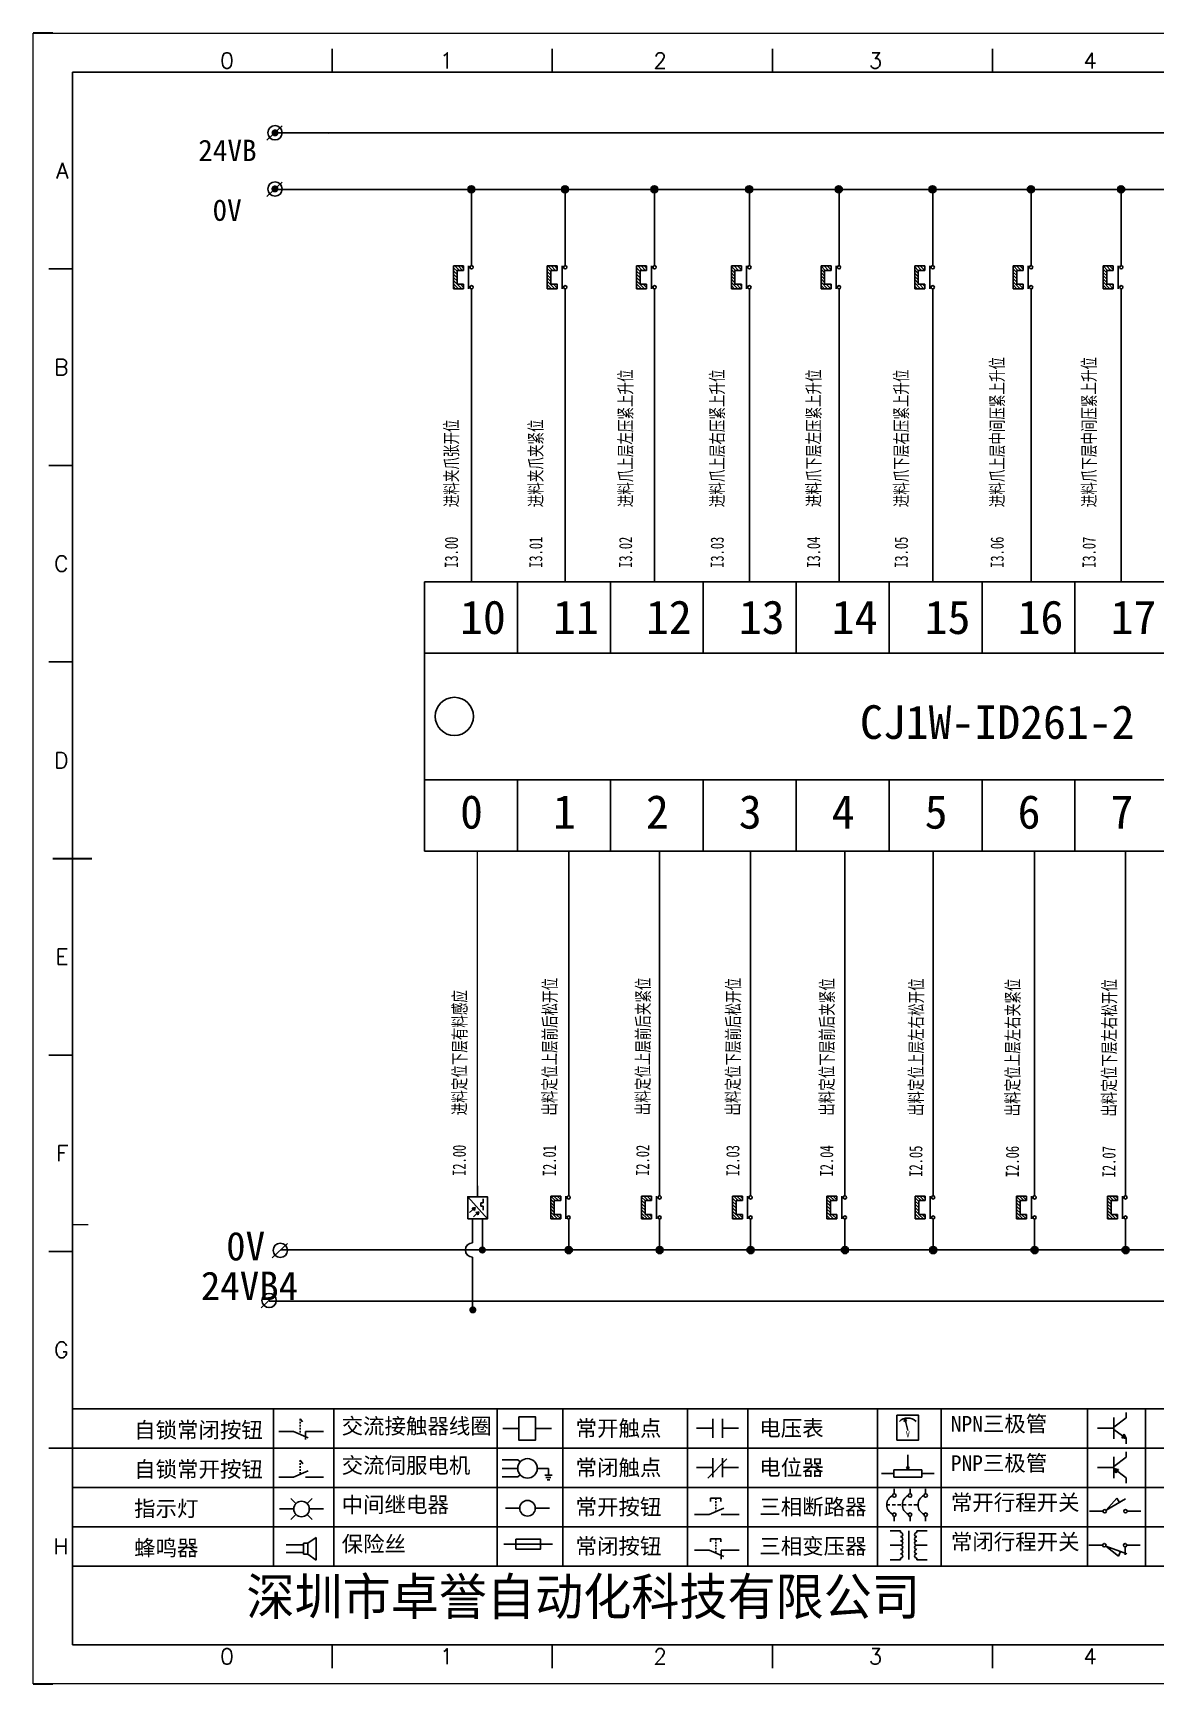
# Model space of a CAD drawing. Extents: x 38255 to 47052, y -6758 to -3353.
# Drawn here: x 39512.9 to 39670, y -5388.1 to -5157.1 of the extents above; entities that cross this region are included whole.
import ezdxf
from ezdxf.enums import TextEntityAlignment as Align

# ---------------------------------------------------------------- set-up
doc = ezdxf.new("R2010")
doc.units = 0
doc.header["$MEASUREMENT"] = 0
doc.layers.add('AE_BOR', color=1, linetype='Continuous')
doc.layers.add('frame', color=7, linetype='Continuous', lineweight=15)
doc.styles.add('WD', font='romans.shx', dxfattribs={"bigfont": 'gbcbig.shx'})
doc.styles.add('宋', font='', dxfattribs={"width": 0.7})
doc.styles.add('汉字', font='')
doc.styles.get('宋').set_extended_font_data('SimSun')
doc.styles.get('汉字').set_extended_font_data('新宋体')

# ---------------------------------------------------------------- blocks, each defined once
blk = doc.blocks.new('*U34')
at = {"linetype": 'ByBlock'}
for p, q in [((-1909.23, -780.45), (-1909.23, -780.67)), ((-1909.23, -780.45), (-1908.92, -780.84)), ((-1909.23, -780.84), (-1909.23, -781.05)), ((-1911.92, -782.07), (-1910.06, -782.07)), ((-1910.06, -782.07), (-1908.18, -782.88)), ((-1909.23, -781.23), (-1909.23, -781.44)), ((-1909.23, -781.61), (-1909.23, -781.83)), ((-1909.23, -782), (-1909.23, -782.21)), ((-1909.23, -782.38), (-1909.23, -782.43)), ((-1908.52, -783.07), (-1908.52, -782.07)), ((-1906.25, -782.07), (-1908.52, -782.07))]:
    blk.add_line(p, q, dxfattribs=at)
blk = doc.blocks.new('*U36')
at = {"linetype": 'ByBlock'}
for p, q in [((-1908.88, -791.17), (-1909.23, -790.71)), ((-1909.23, -790.71), (-1909.23, -790.92)), ((-1909.23, -791.09), (-1909.23, -791.31)), ((-1909.23, -791.48), (-1909.23, -791.69)), ((-1911.92, -792.89), (-1910.06, -792.89)), ((-1910.06, -792.89), (-1908.18, -792.08)), ((-1909.23, -791.86), (-1909.23, -792.08)), ((-1909.23, -792.25), (-1909.23, -792.47)), ((-1906.25, -792.89), (-1908.52, -792.89))]:
    blk.add_line(p, q, dxfattribs=at)
blk = doc.blocks.new('蜂鸣器')
at = {"linetype": 'ByBlock'}
for p, q in [((-1907.17, -795.53), (-1908.25, -796.26)), ((-1907.17, -795.53), (-1907.17, -798.41)), ((-1908.8, -796.48), (-1911.01, -796.48)), ((-1908.8, -797.46), (-1911.01, -797.46)), ((-1908.25, -796.26), (-1908.8, -796.26)), ((-1908.8, -797.68), (-1908.8, -796.26)), ((-1908.25, -797.68), (-1908.8, -797.68)), ((-1908.25, -797.68), (-1908.25, -796.26)), ((-1907.17, -798.41), (-1908.25, -797.68))]:
    blk.add_line(p, q, dxfattribs=at)
blk = doc.blocks.new('指示灯')
at = {"linetype": 'ByBlock'}
for p, q in [((-1854.25, -776.92), (-1856.06, -776.92)), ((-1854.62, -775.59), (-1853.97, -776.23)), ((-1851.9, -775.59), (-1852.54, -776.23)), ((-1852.26, -776.92), (-1850.45, -776.92)), ((-1854.62, -778.25), (-1853.97, -777.61)), ((-1851.9, -778.25), (-1852.54, -777.61))]:
    blk.add_line(p, q, dxfattribs=at)
blk.add_circle((-1853.26, -776.92), 0.992, dxfattribs=at)
blk = doc.blocks.new('交流接触器线圈')
at = {"linetype": 'ByBlock'}
for p, q in [((-1880.82, -781.77), (-1882.87, -781.77)), ((-1878.72, -781.77), (-1876.67, -781.77))]:
    blk.add_line(p, q, dxfattribs=at)
blk.add_lwpolyline([(-1880.82, -780.28), (-1878.72, -780.28), (-1878.72, -783.26), (-1880.82, -783.26)], close=True, dxfattribs=at)
blk = doc.blocks.new('交流伺服电机')
at = {"linetype": 'ByBlock'}
for p, q in [((-1880.97, -785.75), (-1882.94, -785.75)), ((-1880.97, -786.85), (-1882.94, -786.85)), ((-1880.97, -785.75), (-1880.65, -786.03)), ((-1878.49, -786.85), (-1877.07, -786.85)), ((-1877.07, -786.85), (-1877.07, -787.72)), ((-1880.97, -787.94), (-1882.94, -787.94)), ((-1880.97, -787.94), (-1880.65, -787.67)), ((-1877.54, -787.72), (-1876.59, -787.72)), ((-1877.38, -788.01), (-1876.75, -788.01)), ((-1877.23, -788.29), (-1876.9, -788.29))]:
    blk.add_line(p, q, dxfattribs=at)
blk.add_circle((-1879.73, -786.85), 1.24, dxfattribs=at)
blk = doc.blocks.new('中间继电器')
at = {"linetype": 'ByBlock'}
for p, q in [((-1880.72, -791.92), (-1882.54, -791.92)), ((-1878.74, -791.92), (-1876.92, -791.92))]:
    blk.add_line(p, q, dxfattribs=at)
blk.add_circle((-1879.73, -791.92), 0.992, dxfattribs=at)
blk = doc.blocks.new('保险丝')
at = {"linetype": 'ByBlock'}
blk.add_line((-1882.72, -796.49), (-1876.55, -796.49), dxfattribs=at)
blk.add_lwpolyline([(-1881.2, -795.86), (-1878.06, -795.86), (-1878.06, -797.12), (-1881.2, -797.12)], close=True, dxfattribs=at)
blk = doc.blocks.new('常开按钮')
at = {"linetype": 'ByBlock'}
for p, q in [((-1910.06, -787.73), (-1908.18, -786.93)), ((-1909.9, -785.68), (-1908.56, -785.68)), ((-1909.9, -785.68), (-1909.9, -786.07)), ((-1909.23, -785.68), (-1909.23, -785.89)), ((-1909.23, -786.06), (-1909.23, -786.28)), ((-1909.23, -786.45), (-1909.23, -786.67)), ((-1909.23, -786.84), (-1909.23, -787.05)), ((-1909.23, -787.22), (-1909.23, -787.38)), ((-1908.56, -785.68), (-1908.56, -786.07)), ((-1911.92, -787.73), (-1910.06, -787.73)), ((-1906.25, -787.73), (-1908.52, -787.73))]:
    blk.add_line(p, q, dxfattribs=at)
blk = doc.blocks.new('常开触点')
at = {"linetype": 'ByBlock'}
for p, q in [((-1853.82, -782.99), (-1853.82, -780.56)), ((-1852.6, -782.99), (-1852.6, -780.56)), ((-1853.82, -781.77), (-1855.88, -781.77)), ((-1852.6, -781.77), (-1850.55, -781.77))]:
    blk.add_line(p, q, dxfattribs=at)
blk = doc.blocks.new('常闭触点')
at = {"linetype": 'ByBlock'}
for p, q in [((-1853.82, -786.77), (-1855.88, -786.77)), ((-1852.01, -785.66), (-1854.43, -788.1)), ((-1853.82, -787.99), (-1853.82, -785.56)), ((-1852.6, -787.99), (-1852.6, -785.56)), ((-1852.6, -786.77), (-1850.55, -786.77))]:
    blk.add_line(p, q, dxfattribs=at)
blk = doc.blocks.new('常闭按钮')
at = {"linetype": 'ByBlock'}
for p, q in [((-1854.11, -790.83), (-1852.77, -790.83)), ((-1854.11, -790.83), (-1854.11, -791.22)), ((-1853.44, -790.83), (-1853.44, -791.04)), ((-1853.44, -791.21), (-1853.44, -791.43)), ((-1853.44, -791.6), (-1853.44, -791.82)), ((-1852.77, -790.83), (-1852.77, -791.22)), ((-1856.13, -792.28), (-1854.28, -792.28)), ((-1854.28, -792.28), (-1852.4, -793.09)), ((-1853.44, -791.99), (-1853.44, -792.2)), ((-1853.44, -792.37), (-1853.44, -792.53)), ((-1850.47, -792.28), (-1852.73, -792.28)), ((-1852.73, -792.28), (-1852.73, -793.43))]:
    blk.add_line(p, q, dxfattribs=at)
blk = doc.blocks.new('电压表')
at = {"linetype": 'ByBlock'}
for p, q in [((-1814.84, -780.75), (-1814.91, -781.13)), ((-1814.6, -781.05), (-1814.91, -781.13)), ((-1814.84, -780.75), (-1814.46, -782.26)), ((-1814.84, -780.75), (-1814.6, -781.05))]:
    blk.add_line(p, q, dxfattribs=at)
blk.add_lwpolyline([(-1815.84, -780.34), (-1813.07, -780.34), (-1813.07, -783.49), (-1815.84, -783.49)], close=True, dxfattribs=at)
blk.add_arc((-1814.46, -782.26), 1.56, 46.8313, 133.1687, dxfattribs=at)
at = {"linetype": 'ByBlock', "insert": (-1814.7, -782.39), "char_height": 0.75, "width": 0.6768, "attachment_point": 1}
blk.add_mtext('V', dxfattribs=at)
blk = doc.blocks.new('电位器')
at = {"linetype": 'ByBlock'}
for p, q in [((-1814.45, -787.3), (-1814.45, -785.39)), ((-1814.45, -787.3), (-1814.62, -786.96)), ((-1814.62, -786.96), (-1814.27, -786.96)), ((-1814.45, -787.3), (-1814.27, -786.96)), ((-1816.21, -787.75), (-1817.79, -787.75)), ((-1812.68, -787.75), (-1811.1, -787.75))]:
    blk.add_line(p, q, dxfattribs=at)
blk.add_lwpolyline([(-1816.21, -787.3), (-1812.68, -787.3), (-1812.68, -788.2), (-1816.21, -788.2)], close=True, dxfattribs=at)
blk = doc.blocks.new('三相断路器')
at = {"linetype": 'ByBlock'}
for p, q in [((-1816.17, -790.33), (-1816.17, -789.7)), ((-1814.17, -790.33), (-1814.17, -789.7)), ((-1812.18, -790.33), (-1812.18, -789.7)), ((-1817.14, -791.74), (-1816.72, -791.74)), ((-1816.45, -791.74), (-1816.03, -791.74)), ((-1816.17, -793.19), (-1816.17, -793.83)), ((-1815.76, -791.74), (-1815.34, -791.74)), ((-1815.07, -791.74), (-1814.65, -791.74)), ((-1814.38, -791.74), (-1813.96, -791.74)), ((-1814.17, -793.19), (-1814.17, -793.83)), ((-1813.69, -791.74), (-1813.27, -791.74)), ((-1812.18, -793.19), (-1812.18, -793.83))]:
    blk.add_line(p, q, dxfattribs=at)
for centre in [(-1816.17, -790.55), (-1814.17, -790.55), (-1812.18, -790.55), (-1816.17, -792.98), (-1814.17, -792.98), (-1812.18, -792.98)]:
    blk.add_circle(centre, 0.219, dxfattribs=at)
for centre in [(-1815.81, -791.74), (-1813.82, -791.74), (-1811.83, -791.74)]:
    blk.add_arc(centre, 1.32, 115.5791, 244.4209, dxfattribs=at)
blk = doc.blocks.new('三相变压器')
at = {"linetype": 'ByBlock'}
for p, q in [((-1816.69, -795.03), (-1815.37, -795.03)), ((-1815.37, -795.03), (-1815.37, -795.24)), ((-1814.34, -798.7), (-1814.34, -795.04)), ((-1812, -795.03), (-1813.32, -795.03)), ((-1813.32, -795.03), (-1813.32, -795.24)), ((-1816.69, -796.87), (-1815.37, -796.87)), ((-1812, -796.87), (-1813.32, -796.87)), ((-1816.69, -798.71), (-1815.37, -798.71)), ((-1815.37, -798.71), (-1815.37, -798.5)), ((-1813.32, -798.71), (-1813.32, -798.5)), ((-1812, -798.71), (-1813.32, -798.71))]:
    blk.add_line(p, q, dxfattribs=at)
for centre, start, end in [((-1815.37, -795.51), 270, 90), ((-1815.37, -796.06), 270, 90), ((-1813.32, -795.51), 90, 270), ((-1813.32, -796.06), 90, 270), ((-1815.37, -796.6), 270, 90), ((-1815.37, -797.14), 270, 90), ((-1815.37, -797.68), 270, 90), ((-1815.37, -798.23), 270, 90), ((-1813.32, -796.6), 90, 270), ((-1813.32, -797.14), 90, 270), ((-1813.32, -797.68), 90, 270), ((-1813.32, -798.23), 90, 270)]:
    blk.add_arc(centre, 0.271, start, end, dxfattribs=at)
blk = doc.blocks.new('NPN三极管')
at = {"linetype": 'ByBlock'}
for p, q in [((-1785.73, -780.61), (-1785.73, -783.32)), ((-1785.73, -781.82), (-1784.15, -780.66)), ((-1784.15, -780.66), (-1784.15, -779.98)), ((-1785.73, -781.97), (-1787.81, -781.97)), ((-1785.73, -782.11), (-1784.15, -783.27)), ((-1784.41, -782.73), (-1784.74, -783.18)), ((-1784.15, -783.27), (-1784.74, -783.18)), ((-1784.15, -783.27), (-1784.41, -782.73)), ((-1784.15, -783.27), (-1784.15, -783.96))]:
    blk.add_line(p, q, dxfattribs=at)
blk = doc.blocks.new('PNP三极管')
at = {"linetype": 'ByBlock'}
for p, q in [((-1784.9, -785.38), (-1784.9, -788.09)), ((-1783.32, -785.43), (-1783.32, -784.75)), ((-1784.9, -786.74), (-1786.98, -786.74)), ((-1784.9, -786.59), (-1783.32, -785.43)), ((-1784.9, -786.88), (-1783.32, -788.04)), ((-1784.9, -786.88), (-1784.31, -786.97)), ((-1784.9, -786.88), (-1784.64, -787.42)), ((-1784.31, -786.97), (-1784.64, -787.42)), ((-1783.32, -788.04), (-1783.32, -788.73))]:
    blk.add_line(p, q, dxfattribs=at)
blk = doc.blocks.new('常开行程开关')
at = {"linetype": 'ByBlock'}
for p, q in [((-1785.89, -792.17), (-1784.52, -790.62)), ((-1785.89, -792.17), (-1783.43, -790.72)), ((-1784.52, -790.62), (-1784.19, -791.17)), ((-1786.29, -792.3), (-1788.01, -792.3)), ((-1781.48, -792.3), (-1783.21, -792.3))]:
    blk.add_line(p, q, dxfattribs=at)
for centre in [(-1786.07, -792.3), (-1783.42, -792.3)]:
    blk.add_circle(centre, 0.219, dxfattribs=at)
blk = doc.blocks.new('常闭行程开关')
at = {"linetype": 'ByBlock'}
for p, q in [((-1786.34, -796.62), (-1788.07, -796.62)), ((-1785.93, -796.72), (-1783.25, -797.7)), ((-1785.93, -796.72), (-1784.3, -798)), ((-1784.3, -798), (-1784.08, -797.4)), ((-1783.48, -796.84), (-1783.48, -797.85)), ((-1781.54, -796.62), (-1783.26, -796.62))]:
    blk.add_line(p, q, dxfattribs=at)
for centre in [(-1786.12, -796.62), (-1783.48, -796.62)]:
    blk.add_circle(centre, 0.219, dxfattribs=at)
blk = doc.blocks.new('电控横A4')
for p, q in [((292, -5), (5, -5)), ((5, -5), (5, -205)), ((10.03, -205), (289.53, -205)), ((130.8, -205), (190.75, -205))]:
    blk.add_line(p, q)
at = {"lineweight": 9, "ltscale": 0.1}
for p, q in [((5, -151.57), (7, -151.57)), ((101.34, -205), (130.8, -205)), ((129.44, -205), (129.44, -205)), ((129.44, -205), (129.44, -205)), ((129.44, -205), (129.44, -205)), ((129.44, -205), (129.44, -205))]:
    blk.add_line(p, q, dxfattribs=at)
at = {"linetype": 'ByBlock'}
for p, q in [((292, -175), (5, -175)), ((292, -180), (5, -180)), ((292, -185), (5, -185)), ((292, -190), (5, -190)), ((292, -195), (5, -195))]:
    blk.add_line(p, q, dxfattribs=at)
at = {"color": 0, "lineweight": -2}
for p, q in [((30.58, -175), (30.58, -195)), ((38.26, -175), (38.26, -195)), ((59.05, -175), (59.05, -195)), ((67.4, -175), (67.4, -195)), ((83.26, -175), (83.26, -195)), ((90.91, -175), (90.91, -195)), ((107.4, -175), (107.4, -195)), ((115.5, -175), (115.5, -195)), ((134.12, -175), (134.12, -195)), ((141.48, -175), (141.48, -195))]:
    blk.add_line(p, q, dxfattribs=at)
at = {"color": 0, "ltscale": 2}
blk.add_line((101.34, -205), (5, -205), dxfattribs=at)
at = {"layer": 'AE_BOR', "lineweight": 30}
for p, q in [((2.53, 0), (0, 0)), ((0, -210), (2.53, -210))]:
    blk.add_line(p, q, dxfattribs=at)
at = {"layer": 'AE_BOR', "color": 1, "lineweight": 15}
for p, q in [((0, 0), (297, 0)), ((0, -210), (0, 0)), ((297, -210), (0, -210))]:
    blk.add_line(p, q, dxfattribs=at)
at = {"layer": 'AE_BOR'}
for p, q in [((38.03, -5), (38.03, -2)), ((66.03, -5), (66.03, -2)), ((94.03, -5), (94.03, -2)), ((122.03, -5), (122.03, -2)), ((5, -30), (2, -30)), ((5, -55), (2, -55)), ((5, -80), (2, -80)), ((5, -130), (2, -130)), ((5, -155), (2, -155)), ((5, -180), (2, -180)), ((38.03, -205), (38.03, -208)), ((66.03, -205), (66.03, -208)), ((94.03, -205), (94.03, -208)), ((122.03, -205), (122.03, -208))]:
    blk.add_line(p, q, dxfattribs=at)
at = {"layer": 'AE_BOR', "color": 2, "lineweight": 30}
blk.add_line((2.5, -105), (7.5, -105), dxfattribs=at)
at = {"linetype": 'ByBlock'}
for name, p in [('*U34', (1943.19, 604.18)), ('交流接触器线圈', (1942.62, 604.27)), ('常开触点', (1940.27, 604.3)), ('电压表', (1925.71, 604.52)), ('NPN三极管', (1923.2, 604.5)), ('PNP三极管', (1922.37, 604.27)), ('*U36', (1943.19, 609.18)), ('交流伺服电机', (1942.62, 604.27)), ('常闭触点', (1940.27, 604.3)), ('电位器', (1925.71, 604.52)), ('指示灯', (1887.41, 589.18)), ('中间继电器', (1942.62, 604.27)), ('常开按钮', (1996.06, 599.3)), ('三相断路器', (1925.71, 604.52)), ('常开行程开关', (1922.37, 604.27)), ('三相变压器', (1925.71, 604.52)), ('蜂鸣器', (1943.19, 604.18)), ('保险丝', (1942.62, 604.27)), ('常闭按钮', (1940.27, 599.3)), ('常闭行程开关', (1922.37, 604.27))]:
    blk.add_blockref(name, p, dxfattribs=at)
at = {"char_height": 2, "attachment_point": 1, "style": '汉字'}
for s, insert in [('{\\fKaiTi_GB2312|b0|i0|c134|p49;自锁常闭按钮}', (12.86, -176.69)), ('{\\fKaiTi_GB2312|b0|i0|c134|p49;交流接触器线圈}', (39.25, -176.19)), ('{\\fKaiTi_GB2312|b0|i0|c134|p49;常开触点}', (69.01, -176.48)), ('{\\fKaiTi_GB2312|b0|i0|c134|p49;电压表}', (92.37, -176.47)), ('{\\fKaiTi_GB2312|b0|i0|c134|p49;NPN三极管}', (116.73, -175.91)), ('{\\fKaiTi_GB2312|b0|i0|c134|p49;自锁常开按钮}', (12.86, -181.69)), ('{\\fKaiTi_GB2312|b0|i0|c134|p49;交流伺服电机}', (39.25, -181.19)), ('{\\fKaiTi_GB2312|b0|i0|c134|p49;常闭触点}', (69.01, -181.48)), ('{\\fKaiTi_GB2312|b0|i0|c134|p49;电位器}', (92.37, -181.47)), ('{\\fKaiTi_GB2312|b0|i0|c134|p49;PNP三极管}', (116.73, -180.91)), ('{\\fKaiTi_GB2312|b0|i0|c134|p49;指示灯}', (12.86, -186.69)), ('{\\fKaiTi_GB2312|b0|i0|c134|p49;中间继电器}', (39.25, -186.19)), ('{\\fKaiTi_GB2312|b0|i0|c134|p49;常开按钮}', (69.01, -186.48)), ('{\\fKaiTi_GB2312|b0|i0|c134|p49;三相断路器}', (92.37, -186.47)), ('{\\fKaiTi_GB2312|b0|i0|c134|p49;常开行程开关}', (116.73, -185.91)), ('{\\fKaiTi_GB2312|b0|i0|c134|p49;保险丝}', (39.25, -191.19)), ('{\\fKaiTi_GB2312|b0|i0|c134|p49;常闭行程开关}', (116.73, -190.91)), ('{\\fKaiTi_GB2312|b0|i0|c134|p49;蜂鸣器}', (12.86, -191.69)), ('{\\fKaiTi_GB2312|b0|i0|c134|p49;常闭按钮}', (69.01, -191.48)), ('{\\fKaiTi_GB2312|b0|i0|c134|p49;三相变压器}', (92.37, -191.47))]:
    blk.add_mtext(s, dxfattribs=dict(at, insert=insert))
at = {"color": 0, "lineweight": -2, "insert": (27.14, -196.53), "char_height": 4.7064, "width": 96.1138, "attachment_point": 1}
blk.add_mtext('深圳市卓誉自动化科技有限公司', dxfattribs=at)
at = {"layer": 'AE_BOR', "style": 'WD'}
for s, p in [('0', (24.67, -4.5)), ('1', (52.6, -4.5)), ('2', (79.75, -4.5)), ('3', (107.15, -4.5)), ('4', (134.45, -4.5)), ('0', (24.67, -207.5)), ('1', (52.6, -207.5)), ('2', (79.75, -207.5)), ('3', (107.15, -207.5)), ('4', (134.45, -207.5))]:
    blk.add_text(s, height=2, dxfattribs=at).set_placement(p, align=Align.CENTER)
for s, p in [('A', (4.5, -17.5)), ('B', (4.5, -42.5)), ('C', (4.5, -67.5)), ('D', (4.5, -92.5)), ('E', (4.5, -117.5)), ('F', (4.5, -142.5)), ('G', (4.5, -167.5)), ('H', (4.5, -192.5))]:
    blk.add_text(s, height=2, dxfattribs=at).set_placement(p, align=Align.MIDDLE_RIGHT)
blk = doc.blocks.new('磁性开关')
at = {"linetype": 'ByBlock'}
h = blk.add_hatch(dxfattribs=at)
h.set_pattern_fill('ANSI31', color=256, scale=0.1, style=0)
h.set_pattern_definition([(45, (0, 0), (-0.224506403, 0.224506403), [])])
h.paths.add_polyline_path([(-1910.88, -776.69), (-1910.88, -775.29), (-1907.69, -775.29), (-1907.69, -776.69), (-1908.31, -776.69), (-1908.31, -775.79), (-1910.25, -775.79), (-1910.25, -776.69)])
for p, q in [((-1910.88, -776.69), (-1910.88, -775.29)), ((-1910.88, -775.29), (-1907.69, -775.29)), ((-1910.25, -776.69), (-1910.25, -775.79)), ((-1910.25, -775.79), (-1908.31, -775.79)), ((-1908.31, -776.69), (-1908.31, -775.79)), ((-1907.69, -775.29), (-1907.69, -776.69)), ((-1910.91, -777.81), (-1912.09, -777.81)), ((-1910.88, -776.69), (-1910.25, -776.69)), ((-1910.88, -777.39), (-1907.69, -777.39)), ((-1908.31, -776.69), (-1907.69, -776.69)), ((-1907.66, -777.81), (-1906.48, -777.81))]:
    blk.add_line(p, q, dxfattribs=at)
for centre in [(-1910.68, -777.81), (-1907.88, -777.81)]:
    blk.add_circle(centre, 0.225, dxfattribs=at)
blk = doc.blocks.new('光电开关')
at = {"linetype": 'ByBlock'}
h = blk.add_hatch(dxfattribs=at)
h.set_pattern_fill('ANSI31', color=256, scale=0.01, style=0)
h.set_pattern_definition([(45, (0.172267, 0), (-0.0224506403, 0.0224506403), [])])
h.paths.add_polyline_path([(-1882.44, -776.34), (-1882.5, -775.91), (-1882.68, -776.07)])
h.paths.add_polyline_path([(-1882.86, -776.23), (-1882.44, -776.34), (-1882.68, -776.07)])
h.paths.add_polyline_path([(-1883.05, -776.88), (-1883.11, -776.45), (-1883.29, -776.61)])
h.paths.add_polyline_path([(-1883.47, -776.77), (-1883.05, -776.88), (-1883.29, -776.61)])
for p, q in [((-1884.01, -775.96), (-1885.56, -775.96)), ((-1880.91, -775.3), (-1884.01, -778.05)), ((-1883.75, -776.09), (-1883.05, -776.88)), ((-1883.14, -775.55), (-1882.44, -776.34)), ((-1882.5, -775.91), (-1882.86, -776.23)), ((-1882.44, -776.34), (-1882.5, -775.91)), ((-1884.01, -777.39), (-1885.56, -777.39)), ((-1883.11, -776.45), (-1883.47, -776.77)), ((-1883.05, -776.88), (-1883.47, -776.77)), ((-1883.05, -776.88), (-1883.11, -776.45)), ((-1882.44, -776.34), (-1882.86, -776.23)), ((-1882.78, -777.47), (-1882.23, -777.47)), ((-1882.23, -777.47), (-1882.23, -777.14)), ((-1882.23, -777.14), (-1881.78, -777.14)), ((-1881.78, -777.47), (-1881.78, -777.14)), ((-1881.23, -777.47), (-1881.78, -777.47)), ((-1879.37, -776.67), (-1880.91, -776.67))]:
    blk.add_line(p, q, dxfattribs=at)
blk.add_lwpolyline([(-1884.01, -775.3), (-1880.91, -775.3), (-1880.91, -778.05), (-1884.01, -778.05)], close=True, dxfattribs=at)

msp = doc.modelspace()

# ---------------------------------------------------------------- hatches: boundary and pattern name
at = {"lineweight": -2}
h = msp.add_hatch(color=0, dxfattribs=at)
edge = h.paths.add_edge_path()
edge.add_arc((39546.756, -5171.047), 0.5, 180, 540)
h = msp.add_hatch(color=0, dxfattribs=at)
edge = h.paths.add_edge_path()
edge.add_arc((39546.736, -5178.891), 0.5, 180, 540)
h = msp.add_hatch(color=0, dxfattribs=at)
edge = h.paths.add_edge_path()
edge.add_arc((39546.736, -5178.891), 0.5, 180, 540)
h = msp.add_hatch(color=0, dxfattribs=at)
edge = h.paths.add_edge_path()
edge.add_arc((39574.23, -5178.955), 0.5, 0, 360)
h = msp.add_hatch(color=0, dxfattribs=at)
edge = h.paths.add_edge_path()
edge.add_arc((39587.342, -5178.955), 0.5, 0, 360)
h = msp.add_hatch(color=0, dxfattribs=at)
edge = h.paths.add_edge_path()
edge.add_arc((39599.841, -5178.955), 0.5, 0, 360)
h = msp.add_hatch(color=0, dxfattribs=at)
edge = h.paths.add_edge_path()
edge.add_arc((39613.106, -5178.955), 0.5, 0, 360)
h = msp.add_hatch(color=0, dxfattribs=at)
edge = h.paths.add_edge_path()
edge.add_arc((39625.643, -5178.955), 0.5, 0, 360)
h = msp.add_hatch(color=0, dxfattribs=at)
edge = h.paths.add_edge_path()
edge.add_arc((39638.755, -5178.955), 0.5, 0, 360)
h = msp.add_hatch(color=0, dxfattribs=at)
edge = h.paths.add_edge_path()
edge.add_arc((39652.518, -5178.955), 0.5, 0, 360)
h = msp.add_hatch(color=0, dxfattribs=at)
edge = h.paths.add_edge_path()
edge.add_arc((39665.132, -5178.955), 0.5, 0, 360)
h = msp.add_hatch(color=0, dxfattribs=at)
edge = h.paths.add_edge_path()
edge.add_arc((39575.758, -5327.352), 0.5, 360, 720)
h = msp.add_hatch(color=0, dxfattribs=at)
edge = h.paths.add_edge_path()
edge.add_arc((39587.842, -5327.364), 0.5, 0, 360)
h = msp.add_hatch(color=0, dxfattribs=at)
edge = h.paths.add_edge_path()
edge.add_arc((39600.565, -5327.364), 0.5, 0, 360)
h = msp.add_hatch(color=0, dxfattribs=at)
edge = h.paths.add_edge_path()
edge.add_arc((39613.287, -5327.364), 0.5, 0, 360)
h = msp.add_hatch(color=0, dxfattribs=at)
edge = h.paths.add_edge_path()
edge.add_arc((39626.487, -5327.364), 0.5, 0, 360)
h = msp.add_hatch(color=0, dxfattribs=at)
edge = h.paths.add_edge_path()
edge.add_arc((39638.83, -5327.364), 0.5, 0, 360)
h = msp.add_hatch(color=0, dxfattribs=at)
edge = h.paths.add_edge_path()
edge.add_arc((39653.021, -5327.364), 0.5, 0, 360)
h = msp.add_hatch(color=0, dxfattribs=at)
edge = h.paths.add_edge_path()
edge.add_arc((39665.743, -5327.364), 0.5, 0, 360)
h = msp.add_hatch(color=0, dxfattribs=at)
edge = h.paths.add_edge_path()
edge.add_arc((39574.427, -5335.74), 0.5, 360, 720)

# ---------------------------------------------------------------- linework, layer by layer
at = {"color": 0, "lineweight": -2}
for p, q in [((39545.626, -5172.085), (39547.753, -5170.068)), ((39545.626, -5179.957), (39547.753, -5177.94)), ((39546.695, -5178.965), (39747.183, -5178.965)), ((39580.671, -5233.847), (39580.671, -5243.847)), ((39593.671, -5233.847), (39593.671, -5243.847)), ((39606.671, -5233.847), (39606.671, -5243.847)), ((39619.671, -5233.847), (39619.671, -5243.847)), ((39632.671, -5233.847), (39632.671, -5243.847)), ((39645.671, -5233.847), (39645.671, -5243.847)), ((39658.671, -5233.847), (39658.671, -5243.847)), ((39567.671, -5243.847), (39788.671, -5243.847)), ((39567.671, -5261.551), (39788.671, -5261.551)), ((39580.671, -5261.551), (39580.671, -5271.551)), ((39593.671, -5261.551), (39593.671, -5271.551)), ((39606.671, -5261.551), (39606.671, -5271.551)), ((39619.671, -5261.551), (39619.671, -5271.551)), ((39632.671, -5261.551), (39632.671, -5271.551)), ((39645.671, -5261.551), (39645.671, -5271.551)), ((39658.671, -5261.551), (39658.671, -5271.551)), ((39587.842, -5324.214), (39587.842, -5327.352)), ((39600.565, -5324.214), (39600.565, -5327.352)), ((39613.287, -5324.214), (39613.287, -5327.352)), ((39626.487, -5324.214), (39626.487, -5327.352)), ((39638.83, -5324.214), (39638.83, -5327.352)), ((39653.021, -5324.214), (39653.021, -5327.352)), ((39665.743, -5324.214), (39665.743, -5327.352)), ((39546.367, -5328.456), (39548.494, -5326.438)), ((39547.508, -5327.352), (39811.486, -5327.352)), ((39544.802, -5335.472), (39546.929, -5333.455)), ((39545.943, -5334.509), (39810.448, -5334.509))]:
    msp.add_line(p, q, dxfattribs=at)
for p, q in [((39574.251, -5188.45), (39574.251, -5178.953)), ((39587.363, -5188.45), (39587.363, -5178.953)), ((39599.861, -5188.45), (39599.861, -5178.953)), ((39613.126, -5188.45), (39613.126, -5178.953)), ((39625.663, -5188.45), (39625.663, -5178.953)), ((39638.775, -5188.45), (39638.775, -5178.953)), ((39652.539, -5188.45), (39652.539, -5178.953)), ((39665.152, -5188.45), (39665.152, -5178.953)), ((39574.251, -5194.062), (39574.251, -5233.847)), ((39587.363, -5194.062), (39587.363, -5233.847)), ((39599.861, -5194.062), (39599.861, -5233.847)), ((39613.126, -5194.062), (39613.126, -5233.847)), ((39625.663, -5194.062), (39625.663, -5233.847)), ((39638.775, -5194.062), (39638.775, -5233.847)), ((39652.539, -5194.062), (39652.539, -5233.847)), ((39665.152, -5194.062), (39665.152, -5233.847)), ((39587.842, -5318.602), (39587.842, -5271.551)), ((39600.565, -5318.602), (39600.565, -5271.551)), ((39613.287, -5318.602), (39613.287, -5271.551)), ((39626.487, -5318.602), (39626.487, -5271.551)), ((39638.83, -5318.602), (39638.83, -5271.551)), ((39653.021, -5318.602), (39653.021, -5271.551)), ((39665.743, -5318.602), (39665.743, -5271.551)), ((39574.371, -5324.362), (39574.371, -5326.352)), ((39575.796, -5324.542), (39575.796, -5327.352)), ((39574.371, -5328.351), (39574.371, -5330.717)), ((39574.371, -5330.717), (39574.371, -5335.722))]:
    msp.add_line(p, q)
at = {"color": 7, "lineweight": -2}
msp.add_lwpolyline([(39554.297, -5171.093), (39546.753, -5171.035), (39811.31, -5171.035)], dxfattribs=at)
at = {"color": 0, "lineweight": -2}
msp.add_lwpolyline([(39567.671, -5233.847), (39788.671, -5233.847), (39788.671, -5271.551), (39567.671, -5271.551)], close=True, dxfattribs=at)
for centre, radius in [((39546.753, -5171.035), 1), ((39546.753, -5178.908), 1), ((39574.213, -5178.953), 0.5), ((39587.325, -5178.953), 0.5), ((39599.824, -5178.953), 0.5), ((39613.089, -5178.953), 0.5), ((39625.626, -5178.953), 0.5), ((39638.738, -5178.953), 0.5), ((39652.501, -5178.953), 0.5), ((39665.115, -5178.953), 0.5), ((39571.843, -5252.699), 2.672), ((39547.494, -5327.406), 1), ((39587.842, -5327.364), 0.5), ((39600.565, -5327.364), 0.5), ((39613.287, -5327.364), 0.5), ((39626.487, -5327.364), 0.5), ((39638.83, -5327.364), 0.5), ((39653.021, -5327.364), 0.5), ((39665.743, -5327.364), 0.5), ((39545.929, -5334.423), 1)]:
    msp.add_circle(centre, radius, dxfattribs=at)
msp.add_arc((39574.382, -5327.352), 1, 90, 270, dxfattribs=at)
at = {"layer": 'frame', "lineweight": 0}
msp.add_line((39575.083, -5318.352), (39575.083, -5271.551), dxfattribs=at)

# ---------------------------------------------------------------- block references
at = {"xscale": 1.1, "yscale": 1.1, "zscale": 1.1}
msp.add_blockref('电控横A4', (39512.897, -5157.079), dxfattribs=at)
at = {"linetype": 'ByBlock'}
for name, p, rotation in [('磁性开关', (38796.437, -3281.974), 89.99999999999999), ('磁性开关', (38809.549, -3281.974), 89.99999999999999), ('磁性开关', (38822.048, -3281.974), 89.99999999999999), ('磁性开关', (38835.313, -3281.974), 89.99999999999999), ('磁性开关', (38847.85, -3281.974), 89.99999999999999), ('磁性开关', (38860.962, -3281.974), 89.99999999999999), ('磁性开关', (38874.725, -3281.974), 89.99999999999999), ('磁性开关', (38887.339, -3281.974), 89.99999999999999), ('光电开关', (38798.41, -3438.987), 89.9999999999999), ('磁性开关', (38810.029, -3412.126), 89.99999999999999), ('磁性开关', (38822.751, -3412.126), 89.99999999999999), ('磁性开关', (38835.474, -3412.126), 89.99999999999999), ('磁性开关', (38848.674, -3412.126), 89.99999999999999), ('磁性开关', (38861.017, -3412.126), 89.99999999999999), ('磁性开关', (38875.207, -3412.126), 89.99999999999999), ('磁性开关', (38887.93, -3412.126), 89.99999999999999)]:
    msp.add_blockref(name, p, dxfattribs=dict(at, rotation=rotation))

# ---------------------------------------------------------------- texts
at = {"color": 0, "lineweight": -2, "attachment_point": 1}
for s, insert, char_height, width in [('24VB', (39536.013, -5172.004), 3, 14.27309), ('0V', (39538.012, -5180.359), 3, 14.27309), ('10', (39572.643, -5236.461), 4.7064, 7.20347), ('11', (39585.643, -5236.461), 4.7064, 7.20347), ('12', (39598.643, -5236.461), 4.7064, 7.20347), ('13', (39611.643, -5236.461), 4.7064, 7.20347), ('14', (39624.643, -5236.461), 4.7064, 7.20347), ('15', (39637.643, -5236.461), 4.7064, 7.20347), ('16', (39650.643, -5236.461), 4.7064, 7.20347), ('17', (39663.643, -5236.461), 4.7064, 7.20347), ('CJ1W-ID261-2', (39628.586, -5251.137), 4.70644, 101.14575), ('0', (39572.643, -5263.698), 4.706, 7.20347), ('1', (39585.643, -5263.698), 4.706, 7.20347), ('2', (39598.643, -5263.698), 4.706, 7.20347), ('3', (39611.643, -5263.698), 4.706, 7.20347), ('4', (39624.643, -5263.698), 4.706, 7.20347), ('5', (39637.643, -5263.698), 4.706, 7.20347), ('6', (39650.643, -5263.698), 4.706, 7.20347), ('7', (39663.643, -5263.698), 4.706, 7.20347), ('0V', (39539.921, -5324.813), 4, 14.27309), ('24VB4', (39536.379, -5330.368), 4, 14.27309)]:
    msp.add_mtext(s, dxfattribs=dict(at, insert=insert, char_height=char_height, width=width))
at = {"color": 0, "lineweight": -2, "char_height": 2, "width": 71.79445, "style": '宋'}
for s, insert, attachment_point, rotation in [('\\pxi-0.125,sm1,ql,t4.125;{\\f宋体|b0|i0|c134|p2;\\H0.916667x;\\C256;I3.02^I进料爪上层左压紧上升位^I', (39594.877, -5231.671), 1, 90), ('\\pxi-0.125,sm1,ql,t4.125;{\\f宋体|b0|i0|c134|p2;\\H0.916667x;\\C256;I3.03^I进料爪上层右压紧上升位^I', (39607.692, -5231.671), 1, 90), ('\\pxi-0.125,sm1,ql,t4.125;{\\f宋体|b0|i0|c134|p2;\\H0.916667x;\\C256;I3.04^I进料爪下层左压紧上升位^I', (39621.187, -5231.65), 1, 90), ('\\pxi-0.125,sm1,ql,t4.125;{\\f宋体|b0|i0|c134|p2;\\H0.916667x;\\C256;I3.05^I进料爪下层右压紧上升位^I', (39633.447, -5231.671), 1, 90), ('\\pxi-0.125,sm1,ql,t4.125;{\\f宋体|b0|i0|c134|p2;\\H0.916667x;\\C256;I3.06^I进料爪上层中间压紧上升位^I', (39646.859, -5231.671), 1, 90), ('\\pxi-0.125,sm1,ql,t4.125;{\\f宋体|b0|i0|c134|p2;\\H0.916667x;\\C256;I3.07^I进料爪下层中间压紧上升位^I', (39659.718, -5231.671), 1, 90), ('\\pxi-0.125,sm1,ql,t4.125;{\\f宋体|b0|i0|c134|p2;\\H0.916667x;\\C256;I3.00^I进料夹爪张开位^I', (39570.508, -5231.671), 1, 90), ('\\pxi-0.125,sm1,ql,t4.125;{\\f宋体|b0|i0|c134|p2;\\H0.916667x;\\C256;I3.01^I进料夹爪夹紧位^I', (39582.313, -5231.671), 1, 90), ('\\pxi-0.125,sm1,ql,t4.125;{\\f宋体|b0|i0|c134|p2;\\H0.916667x;\\C256;I2.01^I出料定位上层前后松开位^I', (39586.272, -5316.79), 7, 89.82684), ('\\pxi-0.125,sm1,ql,t4.125;{\\f宋体|b0|i0|c134|p2;\\H0.916667x;\\C256;I2.02^I出料定位上层前后夹紧位^I', (39599.318, -5316.752), 7, 89.82684), ('\\pxi-0.125,sm1,ql,t4.125;{\\f宋体|b0|i0|c134|p2;\\H0.916667x;\\C256;I2.03^I出料定位下层前后松开位^I', (39611.927, -5316.79), 7, 89.82684), ('\\pxi-0.125,sm1,ql,t4.125;{\\f宋体|b0|i0|c134|p2;\\H0.916667x;\\C256;I2.04^I出料定位下层前后夹紧位^I', (39625.051, -5316.83), 7, 89.82684), ('\\pxi-0.125,sm1,ql,t4.125;{\\f宋体|b0|i0|c134|p2;\\H0.916667x;\\C256;I2.05^I出料定位上层左右松开位^I', (39637.531, -5316.867), 7, 89.82684), ('\\pxi-0.125,sm1,ql,t4.125;{\\f宋体|b0|i0|c134|p2;\\H0.916667x;\\C256;I2.06^I出料定位上层左右夹紧位^I', (39651.041, -5316.908), 7, 89.82684), ('\\pxi-0.125,sm1,ql,t4.125;{\\f宋体|b0|i0|c134|p2;\\H0.916667x;\\C256;I2.07^I出料定位下层左右松开位^I', (39664.55, -5316.949), 7, 89.82684), ('\\pxi-0.125,sm1,ql,t4.125;{\\f宋体|b0|i0|c134|p2;\\H0.916667x;\\C256;I2.00^I进料定位下层有料感应^I', (39573.663, -5316.752), 7, 89.82684)]:
    msp.add_mtext(s, dxfattribs=dict(at, insert=insert, attachment_point=attachment_point, rotation=rotation))

doc.saveas('drawing.dxf')
